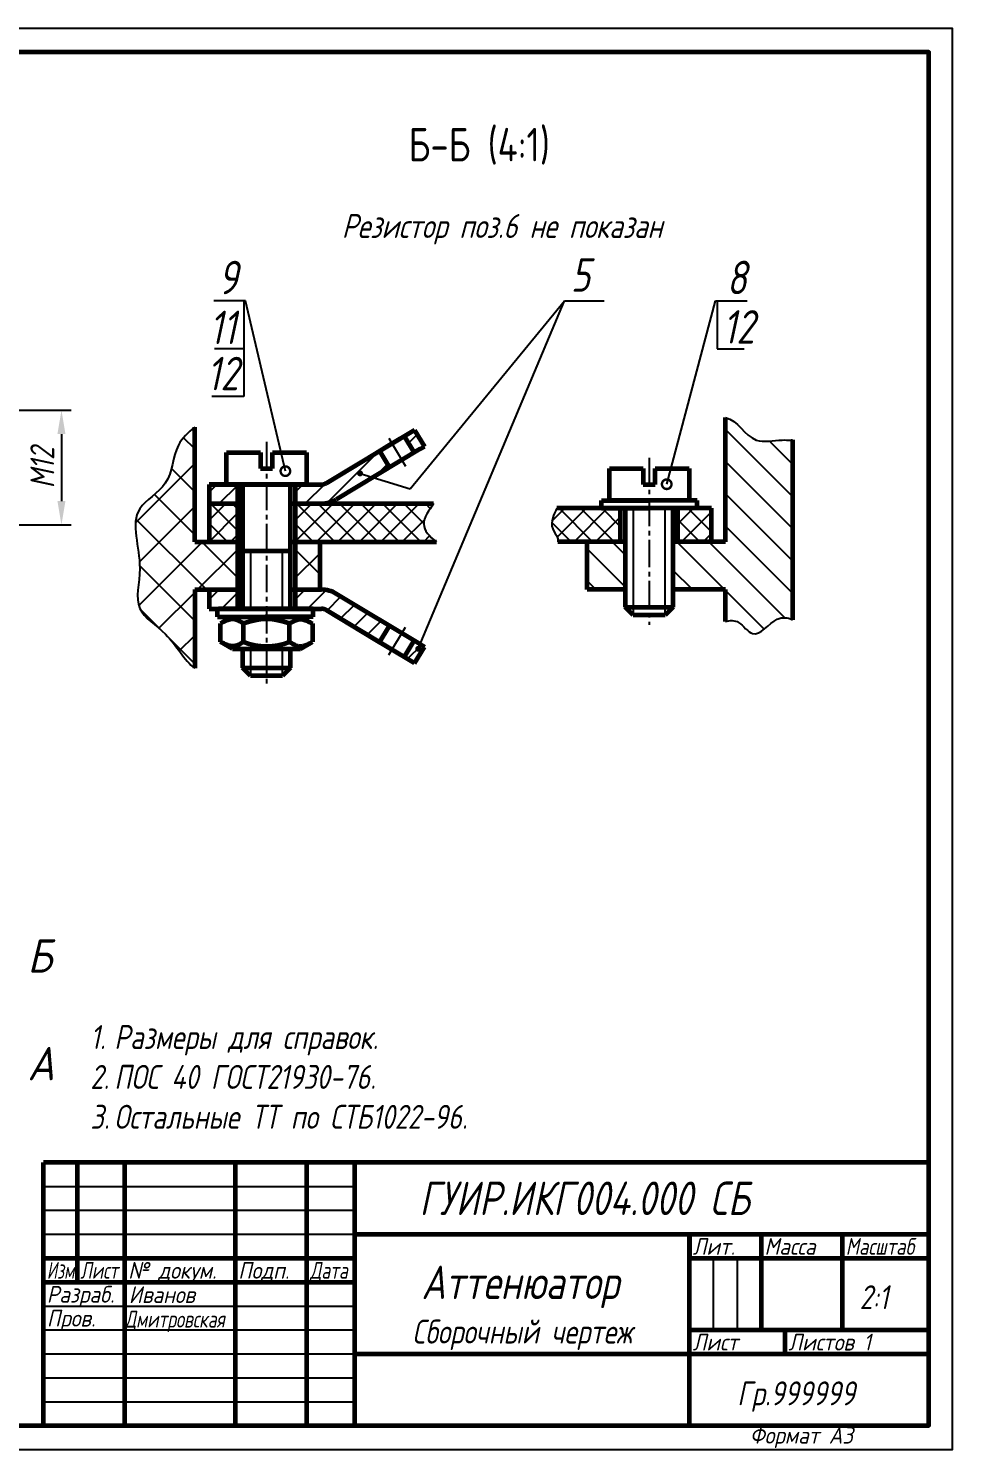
# Model space of a CAD drawing. Header units: millimetres. Extents: x 434 to 1079, y 0 to 297.
# Drawn here: x 660.3 to 853.5, y 0.3 to 297.3 of the extents above; entities that cross this region are included whole.
import ezdxf
from ezdxf import colors
from ezdxf.entities.mleader import LeaderData, LeaderLine
from ezdxf.math import Vec2, Vec3

# ---------------------------------------------------------------- set-up
doc = ezdxf.new("R2010")
doc.units = ezdxf.units.MM
doc.header["$LTSCALE"] = 0.5
doc.linetypes.add('CENTER2', pattern=[28.575, 19.05, -3.175, 3.175, -3.175])
doc.layers.get('0').update_dxf_attribs({"linetype": 'CONTINUOUS', "lineweight": 60})
doc.layers.add('3-размеры', color=6, linetype='CONTINUOUS')
doc.layers.add('4-текст', color=7, linetype='CONTINUOUS', true_color=0x00ad00)
doc.styles.add('ESKD', font='wwcade.shx', dxfattribs={"width": 0.8, "oblique": 15})
doc.styles.get("Standard").update_dxf_attribs({"font": 'isocpeui.ttf', "width": 0.8})
doc.dimstyles.new('ESKD_standart', dxfattribs={"dimtxt": 5, "dimasz": 5, "dimexe": 2, "dimexo": 0, "dimgap": 1, "dimtad": 1, "dimtoh": 1, "dimdec": 0, "dimzin": 1, "dimdsep": 46, "dimtxsty": 'Standard', "dimcen": 3, "dimdle": 1.25, "dimadec": 0, "dimazin": 0, "dimtfac": 1, "dimtdec": 0, "dimtmove": 0, "dimatfit": 3, "dimldrblk": 'DOT', "dimfxl": 1, "dimtvp": 1.5, "dimtolj": 1, "dimtzin": 1, "dimarcsym": 0})
doc.dimstyles.new('Standard 2', dxfattribs={"dimtxt": 5, "dimasz": 5, "dimexe": 2, "dimexo": 0, "dimgap": 1.5, "dimtad": 1, "dimdec": 0, "dimlfac": 0.5, "dimzin": 0, "dimtxsty": 'Standard', "dimcen": 5, "dimadec": 0, "dimazin": 0, "dimtfac": 1, "dimtdec": 0, "dimtmove": 0, "dimatfit": 3, "dimldrblk": 'DOTSMALL', "dimfxl": 1, "dimtolj": 1, "dimtzin": 0, "dimarcsym": 0})
pattern_1 = [(45, (426.1125, 156.057), (-2.245064, 2.245064), []), (135, (426.1125, 156.057), (-2.245064, -2.245064), [])]
pattern_2 = [(45, (413.764, 5.873), (-2.245064, 2.245064), [])]

# ---------------------------------------------------------------- blocks, each defined once
blk = doc.blocks.new('_DotSmall')
at = {"color": 0, "linetype": 'ByBlock', "const_width": 0.5}
blk.add_lwpolyline([(-0.0625, 0, 1), (0.0625, 0, 1)], format="xyb", close=True, dxfattribs=at)
blk = doc.blocks.new('*D41')
at = {"color": 0, "lineweight": -2, "transparency": 16777216}
for p, q in [((641.76, 217.57), (669.25, 217.57)), ((667.25, 212.57), (667.25, 198.57)), ((641.76, 193.57), (669.25, 193.57))]:
    blk.add_line(p, q, dxfattribs=at)
at = {"color": 0, "lineweight": -3, "transparency": 16777216}
for points in [[(666.41, 212.57), (668.08, 212.57), (667.25, 217.57)], [(666.41, 198.57), (668.08, 198.57), (667.25, 193.57)]]:
    blk.add_solid(points, dxfattribs=at)
at = {"color": 0, "lineweight": -3, "transparency": 16777216, "insert": (663.25, 205.57), "char_height": 5, "attachment_point": 5, "rotation": 90}
blk.add_mtext('\\A1;M12', dxfattribs=at)

msp = doc.modelspace()

# ---------------------------------------------------------------- hatches: boundary and pattern name
at = {"lineweight": -3}
h = msp.add_hatch(dxfattribs=at)
h.set_pattern_fill('ANSI37', scale=2, style=0)
h.set_pattern_definition([(45, (413.764, 5.873), (-4.49013, 4.49013), []), (135, (413.764, 5.873), (-4.49013, -4.49013), [])])
edge = h.paths.add_edge_path()
edge.add_line((704.11, 190.06), (695.11, 190.06))
edge.add_line((695.11, 190.06), (695.11, 214.01))
edge.add_spline(control_points=[(695.11, 214.01), (693.73, 212.9), (690.4, 209.79), (690.59, 201.71), (680.34, 196.63), (685.02, 185.92), (681.76, 175.59), (690.01, 171.08), (692.91, 165.27), (695.11, 163.62)], knot_values=[1.768908, 1.768908, 1.768908, 1.768908, 6.896155, 15.315993, 22.884097, 35.36412, 43.685478, 51.336735, 60.304898, 60.304898, 60.304898, 60.304898], degree=3, periodic=0)
edge.add_line((695.11, 163.62), (695.11, 180.06))
edge.add_line((695.11, 180.06), (704.11, 180.06))
edge.add_line((704.11, 180.06), (704.11, 190.06))
h.paths.add_polyline_path([(721.26, 190.06), (716.11, 190.06), (716.11, 180.06), (721.26, 180.06)])
h = msp.add_hatch(dxfattribs=at)
h.set_pattern_fill('ANSI31', scale=1.5, angle=90, style=0)
h.set_pattern_definition([(135, (415.7187, 4.451), (-3.367596, -3.367596), [])])
edge = h.paths.add_edge_path()
edge.add_spline(control_points=[(820.05, 211.36), (819.93, 211.34), (819.22, 211.29), (816.69, 211.48), (811.2, 209.93), (808.53, 215.52), (806.05, 216)], knot_values=[15.485148, 15.485148, 15.485148, 15.485148, 15.855797, 17.658599, 23.067009, 31.00489, 31.00489, 31.00489, 31.00489], degree=3, periodic=0)
edge.add_line((806.05, 216), (806.05, 215.41))
edge.add_line((806.05, 215.41), (806.05, 190.06))
edge.add_line((806.05, 190.06), (795.11, 190.06))
edge.add_line((795.11, 190.06), (795.11, 180.06))
edge.add_line((795.11, 180.06), (806.05, 180.06))
edge.add_line((806.05, 180.06), (806.05, 173.39))
edge.add_spline(control_points=[(806.05, 173.39), (807.03, 173.69), (809.12, 173.75), (812.15, 168.79), (816.16, 174.6), (819, 174.26), (820.05, 173.77)], knot_values=[3.268915, 3.268915, 3.268915, 3.268915, 6.251101, 10.011531, 16.013588, 19.551084, 19.551084, 19.551084, 19.551084], degree=3, periodic=0)
edge.add_line((820.05, 173.77), (820.05, 211.36))
h.paths.add_polyline_path([(785.11, 190.06), (777.11, 190.06), (777.11, 180.06), (785.11, 180.06)])
h = msp.add_hatch(dxfattribs=at)
h.set_pattern_fill('ANSI31', style=0)
h.set_pattern_definition(pattern_2)
h.paths.add_polyline_path([(741.05, 213.42), (738.91, 212.13), (740.97, 208.7), (742.26, 209.48), (743.11, 209.99)])
h.paths.add_polyline_path([(733.76, 209.04), (722.62, 202.34, -0.136123), (721.59, 202.06), (716.11, 202.06), (716.11, 198.06), (721.59, 198.06, 0.136123), (724.68, 198.91), (735.82, 205.61)])
h.paths.add_polyline_path([(704.11, 202.06), (698.11, 202.06), (698.11, 198.06), (704.11, 198.06)])
h.paths.add_polyline_path([(704.11, 180.06), (698.11, 180.06), (698.11, 176.06), (704.11, 176.06)])
h.paths.add_polyline_path([(724.68, 179.2, 0.136123), (721.59, 180.06), (716.11, 180.06), (716.11, 176.06), (721.59, 176.06, -0.136123), (722.62, 175.77), (732.91, 169.59), (733.76, 169.08), (735.82, 172.5)])
h = msp.add_hatch(dxfattribs=at)
h.set_pattern_fill('ANSI37', style=0)
h.set_pattern_definition(pattern_1)
h.paths.add_polyline_path([(704.11, 198.06), (698.11, 198.06), (698.11, 190.06), (704.11, 190.06)])
edge = h.paths.add_edge_path()
edge.add_spline(control_points=[(745.62, 190.06), (744.16, 191.17), (741.81, 193.68), (744.13, 196.63), (745.03, 198.06)], knot_values=[6.854544, 6.854544, 6.854544, 6.854544, 11.176321, 15.689846, 15.689846, 15.689846, 15.689846], degree=3, periodic=0)
edge.add_line((745.03, 198.06), (721.26, 198.06))
edge.add_line((721.26, 198.06), (716.11, 198.06))
edge.add_line((716.11, 198.06), (716.11, 190.06))
edge.add_line((716.11, 190.06), (745.11, 190.06))
edge.add_line((745.11, 190.06), (745.62, 190.06))
h = msp.add_hatch(dxfattribs=at)
h.set_pattern_fill('ANSI37', style=0)
h.set_pattern_definition(pattern_1)
edge = h.paths.add_edge_path()
edge.add_line((784.11, 197.06), (770.82, 197.06))
edge.add_spline(control_points=[(770.82, 197.06), (770.53, 196.41), (769.74, 195.04), (769.63, 192.75), (770.95, 191.24), (771.06, 190.34), (771.04, 190.06)], knot_values=[5.507601, 5.507601, 5.507601, 5.507601, 7.617364, 9.888889, 12.009767, 12.981776, 12.981776, 12.981776, 12.981776], degree=3, periodic=0)
edge.add_line((771.04, 190.06), (784.11, 190.06))
edge.add_line((784.11, 190.06), (784.11, 197.06))
h.paths.add_polyline_path([(803.11, 197.06), (796.11, 197.06), (796.11, 190.06), (803.11, 190.06)])
h = msp.add_hatch(dxfattribs=at)
h.set_pattern_fill('ANSI31', style=0)
h.set_pattern_definition(pattern_2)
h.paths.add_polyline_path([(743.11, 168.12), (742.26, 168.64), (740.97, 169.41), (738.91, 165.98), (741.05, 164.7)])

# ---------------------------------------------------------------- linework, layer by layer
at = {"color": 7, "lineweight": -3}
for p, q in [((705.39, 240.39), (705.39, 220.39)), ((772.4, 240.39), (780.7, 240.39)), ((804.31, 240.39), (804.31, 230.39)), ((705.39, 230.39), (699.21, 230.39)), ((804.31, 230.39), (809.97, 230.39)), ((705.39, 220.39), (698.69, 220.39)), ((735.71, 211.69), (739.16, 205.89)), ((786.78, 197.06), (786.78, 174.72)), ((793.45, 174.72), (793.45, 197.06)), ((706.78, 188.08), (706.78, 176.06)), ((713.45, 176.06), (713.45, 188.08)), ((785.11, 180.06), (785.11, 190.06)), ((785.11, 190.06), (785.11, 180.06)), ((785.11, 180.06), (785.11, 190.06)), ((795.11, 180.06), (795.11, 190.06)), ((795.11, 180.06), (795.11, 190.06)), ((795.11, 180.06), (795.11, 190.06)), ((790.11, 179.06), (790.11, 177.13)), ((735.71, 166.43), (739.16, 172.22)), ((706.78, 167.72), (706.78, 162.08)), ((713.45, 162.08), (713.45, 167.72)), ((663.53, 55.35), (728.53, 55.35)), ((663.53, 50.35), (728.53, 50.35)), ((663.53, 45.35), (728.53, 45.35)), ((803.53, 25.35), (803.53, 40.35)), ((808.53, 40.35), (808.53, 25.35)), ((663.53, 30.35), (728.53, 30.35)), ((663.53, 25.35), (728.53, 25.35)), ((663.53, 20.35), (728.53, 20.35)), ((663.53, 15.35), (728.53, 15.35)), ((663.53, 10.35), (728.53, 10.35))]:
    msp.add_line(p, q, dxfattribs=at)
at = {"color": 7, "lineweight": 60}
for p, q in [((695.11, 190.06), (695.11, 214.01)), ((806.05, 215.41), (806.05, 216)), ((806.05, 190.06), (806.05, 215.41)), ((741.05, 213.42), (722.62, 202.34)), ((735.47, 210.09), (738.05, 211.62)), ((738.91, 212.13), (740.97, 208.7)), ((741.05, 213.42), (743.11, 209.99)), ((820.05, 211.36), (820.05, 173.77)), ((701.78, 202.06), (701.78, 208.72)), ((701.78, 208.72), (708.86, 208.72)), ((708.86, 208.72), (708.86, 205.39)), ((711.36, 208.72), (718.45, 208.72)), ((711.36, 205.39), (711.36, 208.72)), ((718.45, 208.72), (718.45, 202.06)), ((722.62, 202.34), (732.91, 208.52)), ((742.26, 209.48), (724.68, 198.91)), ((732.91, 208.52), (735.47, 210.09)), ((733.76, 209.04), (735.82, 205.61)), ((742.26, 209.48), (743.11, 209.99)), ((742.26, 209.48), (743.11, 209.99)), ((708.86, 205.39), (711.36, 205.39)), ((781.78, 198.72), (781.78, 205.39)), ((781.78, 205.39), (788.86, 205.39)), ((788.86, 205.39), (788.86, 202.06)), ((791.36, 205.39), (798.45, 205.39)), ((791.36, 202.06), (791.36, 205.39)), ((798.45, 205.39), (798.45, 198.72)), ((698.11, 202.06), (721.26, 202.06)), ((710.11, 202.06), (698.11, 202.06)), ((698.11, 202.06), (698.11, 190.06)), ((698.11, 202.06), (721.59, 202.06)), ((718.45, 202.06), (701.78, 202.06)), ((710.11, 202.06), (704.11, 202.06)), ((704.11, 202.06), (704.11, 176.06)), ((704.11, 176.06), (704.11, 202.06)), ((705.11, 202.06), (707.11, 202.06)), ((705.11, 202.06), (705.11, 176.06)), ((715.11, 202.06), (705.11, 202.06)), ((710.11, 202.06), (716.11, 202.06)), ((710.11, 202.06), (721.59, 202.06)), ((710.11, 202.06), (719.11, 202.06)), ((715.11, 176.06), (715.11, 202.06)), ((716.11, 202.06), (716.11, 176.06)), ((788.86, 202.06), (791.36, 202.06)), ((698.11, 198.06), (705.11, 198.06)), ((715.11, 198.06), (721.59, 198.06)), ((721.26, 198.06), (745.03, 198.06)), ((803.11, 197.06), (770.82, 197.06)), ((771.11, 197.06), (770.82, 197.06)), ((780.11, 197.06), (780.11, 198.72)), ((780.11, 198.72), (790.11, 198.72)), ((780.11, 197.06), (790.11, 197.06)), ((780.11, 197.06), (790.11, 197.06)), ((798.45, 198.72), (781.78, 198.72)), ((784.11, 190.06), (784.11, 197.06)), ((795.11, 198.72), (785.11, 198.72)), ((785.11, 197.06), (785.11, 176.39)), ((800.11, 198.72), (790.11, 198.72)), ((800.11, 197.06), (790.11, 197.06)), ((800.11, 197.06), (790.11, 197.06)), ((795.11, 176.39), (795.11, 197.06)), ((796.11, 190.06), (796.11, 197.06)), ((800.11, 197.06), (800.11, 198.72)), ((803.11, 190.06), (803.11, 197.06)), ((695.11, 190.06), (705.11, 190.06)), ((715.11, 188.08), (705.11, 188.08)), ((715.11, 190.06), (745.11, 190.06)), ((716.11, 190.06), (723.11, 190.06)), ((721.26, 190.06), (721.26, 180.06)), ((745.11, 190.06), (745.62, 190.06)), ((785.11, 190.06), (771.04, 190.06)), ((777.11, 180.06), (777.11, 190.06)), ((806.05, 190.06), (795.11, 190.06)), ((695.11, 180.06), (695.11, 163.62)), ((695.11, 180.06), (705.11, 180.06)), ((698.11, 180.06), (698.11, 176.06)), ((715.11, 180.06), (721.59, 180.06)), ((742.26, 168.64), (724.68, 179.2)), ((785.11, 180.06), (777.11, 180.06)), ((806.05, 180.06), (795.11, 180.06)), ((806.05, 173.39), (806.05, 180.06)), ((698.11, 176.06), (721.59, 176.06)), ((699.85, 174.39), (699.85, 176.06)), ((699.85, 176.06), (709.85, 176.06)), ((710.11, 176.06), (703.71, 176.06)), ((719.85, 176.06), (709.85, 176.06)), ((719.85, 174.39), (719.85, 176.06)), ((741.05, 164.7), (722.62, 175.77)), ((722.62, 175.77), (732.91, 169.59)), ((785.11, 176.39), (795.11, 176.39)), ((786.78, 174.72), (785.11, 176.39)), ((795.11, 176.39), (793.45, 174.72)), ((699.85, 174.39), (709.85, 174.39)), ((703, 174.39), (700.49, 172.96)), ((700.49, 169.15), (700.49, 172.96)), ((703, 174.39), (710.11, 174.39)), ((705.3, 169.15), (705.3, 172.96)), ((719.85, 174.39), (709.85, 174.39)), ((710.11, 174.39), (717.22, 174.39)), ((714.92, 169.15), (714.92, 172.96)), ((717.22, 174.39), (719.73, 172.96)), ((719.73, 172.96), (719.73, 169.15)), ((733.76, 169.08), (735.82, 172.5)), ((793.45, 174.72), (786.78, 174.72)), ((732.91, 169.59), (735.47, 168.03)), ((738.91, 165.98), (740.97, 169.41)), ((703, 167.72), (700.49, 169.15)), ((703, 167.72), (710.11, 167.72)), ((705.11, 167.72), (705.11, 163.75)), ((710.11, 167.72), (717.22, 167.72)), ((715.11, 163.75), (715.11, 167.72)), ((717.22, 167.72), (719.73, 169.15)), ((735.47, 168.03), (738.05, 166.49)), ((741.05, 164.7), (743.11, 168.12)), ((742.26, 168.64), (743.11, 168.12)), ((742.26, 168.64), (743.11, 168.12)), ((705.11, 163.75), (715.11, 163.75)), ((706.78, 162.08), (705.11, 163.75)), ((715.11, 163.75), (713.45, 162.08)), ((713.45, 162.08), (706.78, 162.08)), ((848.53, 60.35), (663.53, 60.35)), ((663.53, 5.35), (663.53, 60.35)), ((670.53, 60.35), (670.53, 35.35)), ((680.53, 5.35), (680.53, 60.35)), ((703.53, 60.35), (703.53, 5.35)), ((718.53, 5.35), (718.53, 60.35)), ((728.53, 60.35), (728.53, 5.35)), ((728.53, 45.35), (848.53, 45.35)), ((798.53, 5.35), (798.53, 45.35)), ((813.53, 45.35), (813.53, 25.35)), ((830.53, 25.35), (830.53, 45.35)), ((663.53, 40.35), (728.53, 40.35)), ((798.53, 40.35), (848.53, 40.35)), ((663.53, 35.35), (728.53, 35.35)), ((798.53, 25.35), (848.53, 25.35)), ((818.53, 20.35), (818.53, 25.35)), ((728.53, 20.35), (848.53, 20.35))]:
    msp.add_line(p, q, dxfattribs=at)
at = {"color": 7, "linetype": 'CENTER2', "lineweight": -3, "ltscale": 0.6}
for p, q in [((710.11, 210.93), (710.11, 160.31)), ((790.11, 207.6), (790.11, 172.71)), ((710.11, 171.76), (710.11, 171.24))]:
    msp.add_line(p, q, dxfattribs=at)
at = {"color": 7, "linetype": 'ByBlock', "lineweight": 60}
for p, q in [((705.11, 202.06), (708.11, 202.06)), ((705.11, 202.06), (708.11, 202.06)), ((705.11, 202.06), (705.11, 202.06)), ((705.11, 202.06), (707.11, 202.06)), ((715.11, 202.06), (713.11, 202.06)), ((710.11, 176.06), (700.11, 176.06))]:
    msp.add_line(p, q, dxfattribs=at)
at = {"color": 7}
msp.add_line((798.53, 45.35), (798.53, 40.35), dxfattribs=at)
at = {"color": 7, "lineweight": 60}
msp.add_lwpolyline([(453.53, 5.35), (848.53, 5.35), (848.53, 292.35), (453.53, 292.35)], close=True, dxfattribs=at)
for centre, radius, start, end in [((721.59, 204.06), 2, 270, 301.0064), ((721.59, 204.06), 6, 270, 301.0064), ((721.59, 174.06), 6, 58.9936, 90), ((721.59, 174.06), 2, 58.9936, 90), ((710.11, 160.63), 13.24, 68.6879, 111.3121), ((710.11, 181.48), 13.24, 248.6879, 291.3121)]:
    msp.add_arc(centre, radius, start, end, dxfattribs=at)
at = {"color": 7, "lineweight": -3}
for points, knots in [([(695.11, 214.01), (693.73, 212.9), (690.4, 209.79), (690.59, 201.71), (680.34, 196.63), (685.02, 185.92), (681.76, 175.59), (690.01, 171.08), (692.91, 165.27), (695.11, 163.62)], [1.768908, 1.768908, 1.768908, 1.768908, 6.896155, 15.315993, 22.884097, 35.36412, 43.685478, 51.336735, 60.304898, 60.304898, 60.304898, 60.304898]), ([(806.05, 216), (808.53, 215.52), (811.2, 209.93), (816.69, 211.48), (819.22, 211.29), (819.93, 211.34), (820.05, 211.36)], [15.485148, 15.485148, 15.485148, 15.485148, 23.423029, 28.831438, 30.634241, 31.00489, 31.00489, 31.00489, 31.00489]), ([(745.03, 198.06), (744.13, 196.63), (741.81, 193.68), (744.16, 191.17), (745.62, 190.06)], [6.854544, 6.854544, 6.854544, 6.854544, 11.368068, 15.689846, 15.689846, 15.689846, 15.689846]), ([(770.82, 197.06), (770.53, 196.41), (769.74, 195.04), (769.63, 192.75), (770.95, 191.24), (771.06, 190.34), (771.04, 190.06)], [5.507601, 5.507601, 5.507601, 5.507601, 7.617364, 9.888889, 12.009767, 12.981776, 12.981776, 12.981776, 12.981776]), ([(806.05, 173.39), (807.03, 173.69), (809.12, 173.75), (812.15, 168.79), (816.16, 174.6), (819, 174.26), (820.05, 173.77)], [3.268915, 3.268915, 3.268915, 3.268915, 6.251101, 10.011531, 16.013588, 19.551084, 19.551084, 19.551084, 19.551084])]:
    msp.add_open_spline(points, degree=3, knots=knots, dxfattribs=at)
at = {"color": 7, "lineweight": 60}
for points in [[(705.3, 172.96), (703.77, 173.76), (702.78, 173.87), (701.76, 173.6), (701.01, 173.26)], [(714.92, 172.96), (716.45, 173.76), (717.44, 173.87), (718.46, 173.6), (719.22, 173.26)], [(705.3, 169.15), (703.77, 168.35), (702.78, 168.25), (701.76, 168.52), (701.01, 168.86)], [(714.92, 169.15), (716.45, 168.35), (717.44, 168.25), (718.46, 168.52), (719.22, 168.86)]]:
    msp.add_spline(points, degree=3, dxfattribs=at)
at = {"layer": '3-размеры', "color": 7}
msp.add_lwpolyline([(433.53, 0.35), (853.53, 0.35), (853.53, 297.35), (433.53, 297.35)], close=True, dxfattribs=at)

# ---------------------------------------------------------------- texts
at = {"color": 7, "lineweight": -3}
for s, height, width, p in [('5', 7, 0.8, (773.72, 242.32)), ('11', 7, 0.8, (698.17, 231.37)), ('12', 7, 0.8, (805.51, 231.47)), ('12', 7, 0.8, (697.66, 221.72)), ('Б', 7, 0.9, (660.14, 100.03)), ('A', 7, 0.9, (660.14, 77.51)), ('ГУИР.ИКГ004.000 СБ', 7, 0.8, (742.08, 49.36)), ('Аттенюатор', 7, 0.8, (742.5, 31.8)), ('Иванов', 3.5, 0.9, (681.33, 30.97)), ('2:1', 5, 0.8, (834.09, 29.69)), ('Дмитровская', 3.5, 0.75, (680.48, 25.85)), ('Сборочный чертеж', 5, 0.8, (740.6, 22.5)), ('Гр.999999', 5, 0.8, (808.51, 9.6)), ('Формат А3', 3.5, 0.9, (811.13, 1.59))]:
    msp.add_text(s, height=height, dxfattribs=dict(at, width=width)).set_placement(p)
at = {"color": 7, "lineweight": -3, "insert": (739.79, 276.56), "char_height": 7, "width": 55, "attachment_point": 1}
msp.add_mtext('{\\fISOCPEUR|b0|i0|c204|p34;Б-Б (4:1)}', dxfattribs=at)
at = {"color": 7, "lineweight": -3, "insert": (725.84, 258.55), "char_height": 5, "attachment_point": 1, "style": 'ESKD'}
msp.add_mtext('{\\fISOCPEUR|b0|i0|c204|p34;Резистор поз.6\\fISOCPEUR|b0|i0|c0|p34; \\fISOCPEUR|b0|i0|c204|p34;не показан}', dxfattribs=at)
at = {"color": 7, "lineweight": -3, "insert": (668.29, 89.06), "char_height": 5, "attachment_point": 1}
msp.add_mtext_dynamic_manual_height_columns('\\pxi-3,l4,t2;1.^IРазмеры для справок.\\P2.^IПОС 40 ГОСТ21930-76.\\P3.^IОстальные ТТ по СТБ1022-96.', width=172.0929, gutter_width=17.5, heights=[0], dxfattribs=at)
at = {"layer": '4-текст', "color": 7, "lineweight": -3}
for s, width, p in [('Масса', 0.9, (814.2, 41.05)), ('Масштаб', 0.8, (831.2, 41.05)), ('Лит.', 0.9, (799.2, 41.05)), ('Изм.', 0.7, (664.2, 36.05)), ('Лист', 0.75, (671.2, 36.05)), ('№ докум.', 0.9, (681.2, 36.05)), ('Подп.', 0.9, (704.2, 36.05)), ('Дата', 0.75, (719.2, 36.05)), ('Разраб.', 0.9, (664.2, 31.05)), ('Пров.', 0.9, (664.2, 26.05)), ('Лист', 0.9, (799.2, 21.05)), ('Листов 1', 0.9, (819.2, 21.05)), ('Листов', 0.9, (819.2, 21.05))]:
    msp.add_text(s, height=3.5, dxfattribs=dict(at, width=width)).set_placement(p)

# ---------------------------------------------------------------- dimensions: what is measured, and where the dimension line sits
at = {"color": 7, "lineweight": -3}
dim = msp.add_linear_dim(base=(667.25, 193.57), p1=(641.76, 217.57), p2=(641.76, 193.57), angle=90, text='M12', dimstyle='Standard 2', dxfattribs=at)
dim.commit()
dim.dimension.update_dxf_attribs({"geometry": '*D41', "text_midpoint": (663.25, 205.57)})

# ---------------------------------------------------------------- leaders
for points in [[(729.66, 204.35), (740.15, 201.1), (772.4, 240.39)], [(741.84, 167.69), (772.4, 240.39)]]:
    msp.add_leader(points, dimstyle='ESKD_standart', override={"dimgap": 1, "dimtad": 0, "dimldrblk": 'DotSmall'}, dxfattribs=at)
ml = msp.add_multileader_mtext('Standard', dxfattribs=at)
ml.set_content('9', color=7)
ml.set_leader_properties()
ml.set_arrow_properties(name='DOTSMALL')
ml.build(insert=Vec2(0, 0))
ml.multileader.update_dxf_attribs({"text_left_attachment_type": 6, "text_right_attachment_type": 6, "dogleg_length": 0.36})
ctx = ml.context
ctx.base_point, ctx.char_height, ctx.plane_origin = Vec3(698.01, 240.39), 7, Vec3(714.06, 204.82)
ctx.left_attachment, ctx.right_attachment = 6, 6
notes = []
notes.append((ctx, [(0, (1, 1, 0), (705.75, 240.39), (-1, 0), 0.36, [(0, [(714.06, 204.82)], 0, [])])]))
ctx.mtext.insert, ctx.mtext.flow_direction = Vec3(700.01, 248.79), 5
ml = msp.add_multileader_mtext('Standard', dxfattribs=at)
ml.set_content('8', color=7)
ml.set_leader_properties()
ml.set_arrow_properties(name='DOTSMALL')
ml.build(insert=Vec2(0, 0))
ml.multileader.update_dxf_attribs({"text_left_attachment_type": 6, "text_right_attachment_type": 6, "dogleg_length": 0.36})
ctx = ml.context
ctx.base_point, ctx.char_height, ctx.plane_origin = Vec3(804.31, 240.39), 7, Vec3(793.77, 202.09)
ctx.left_attachment, ctx.right_attachment = 6, 6
notes.append((ctx, [(0, (1, 1, 0), (803.95, 240.39), (1, 0), 0.36, [(0, [(793.77, 202.09)], 0, [])])]))
ctx.mtext.insert, ctx.mtext.flow_direction = Vec3(806.31, 248.79), 5
for ctx, leaders in notes:
    for number, flags, end, landing, length, lines in leaders:
        leader = LeaderData()
        leader.index, (leader.has_last_leader_line, leader.has_dogleg_vector, leader.attachment_direction) = number, flags
        leader.last_leader_point, leader.dogleg_vector, leader.dogleg_length = Vec3(end), Vec3(landing), length
        for number, points, colour, breaks in lines:
            line = LeaderLine()
            line.index, line.vertices, line.color, line.breaks = number, Vec3.list(points), colors.encode_raw_color(colour), breaks
            leader.lines.append(line)
        ctx.leaders.append(leader)

doc.saveas('drawing.dxf')
